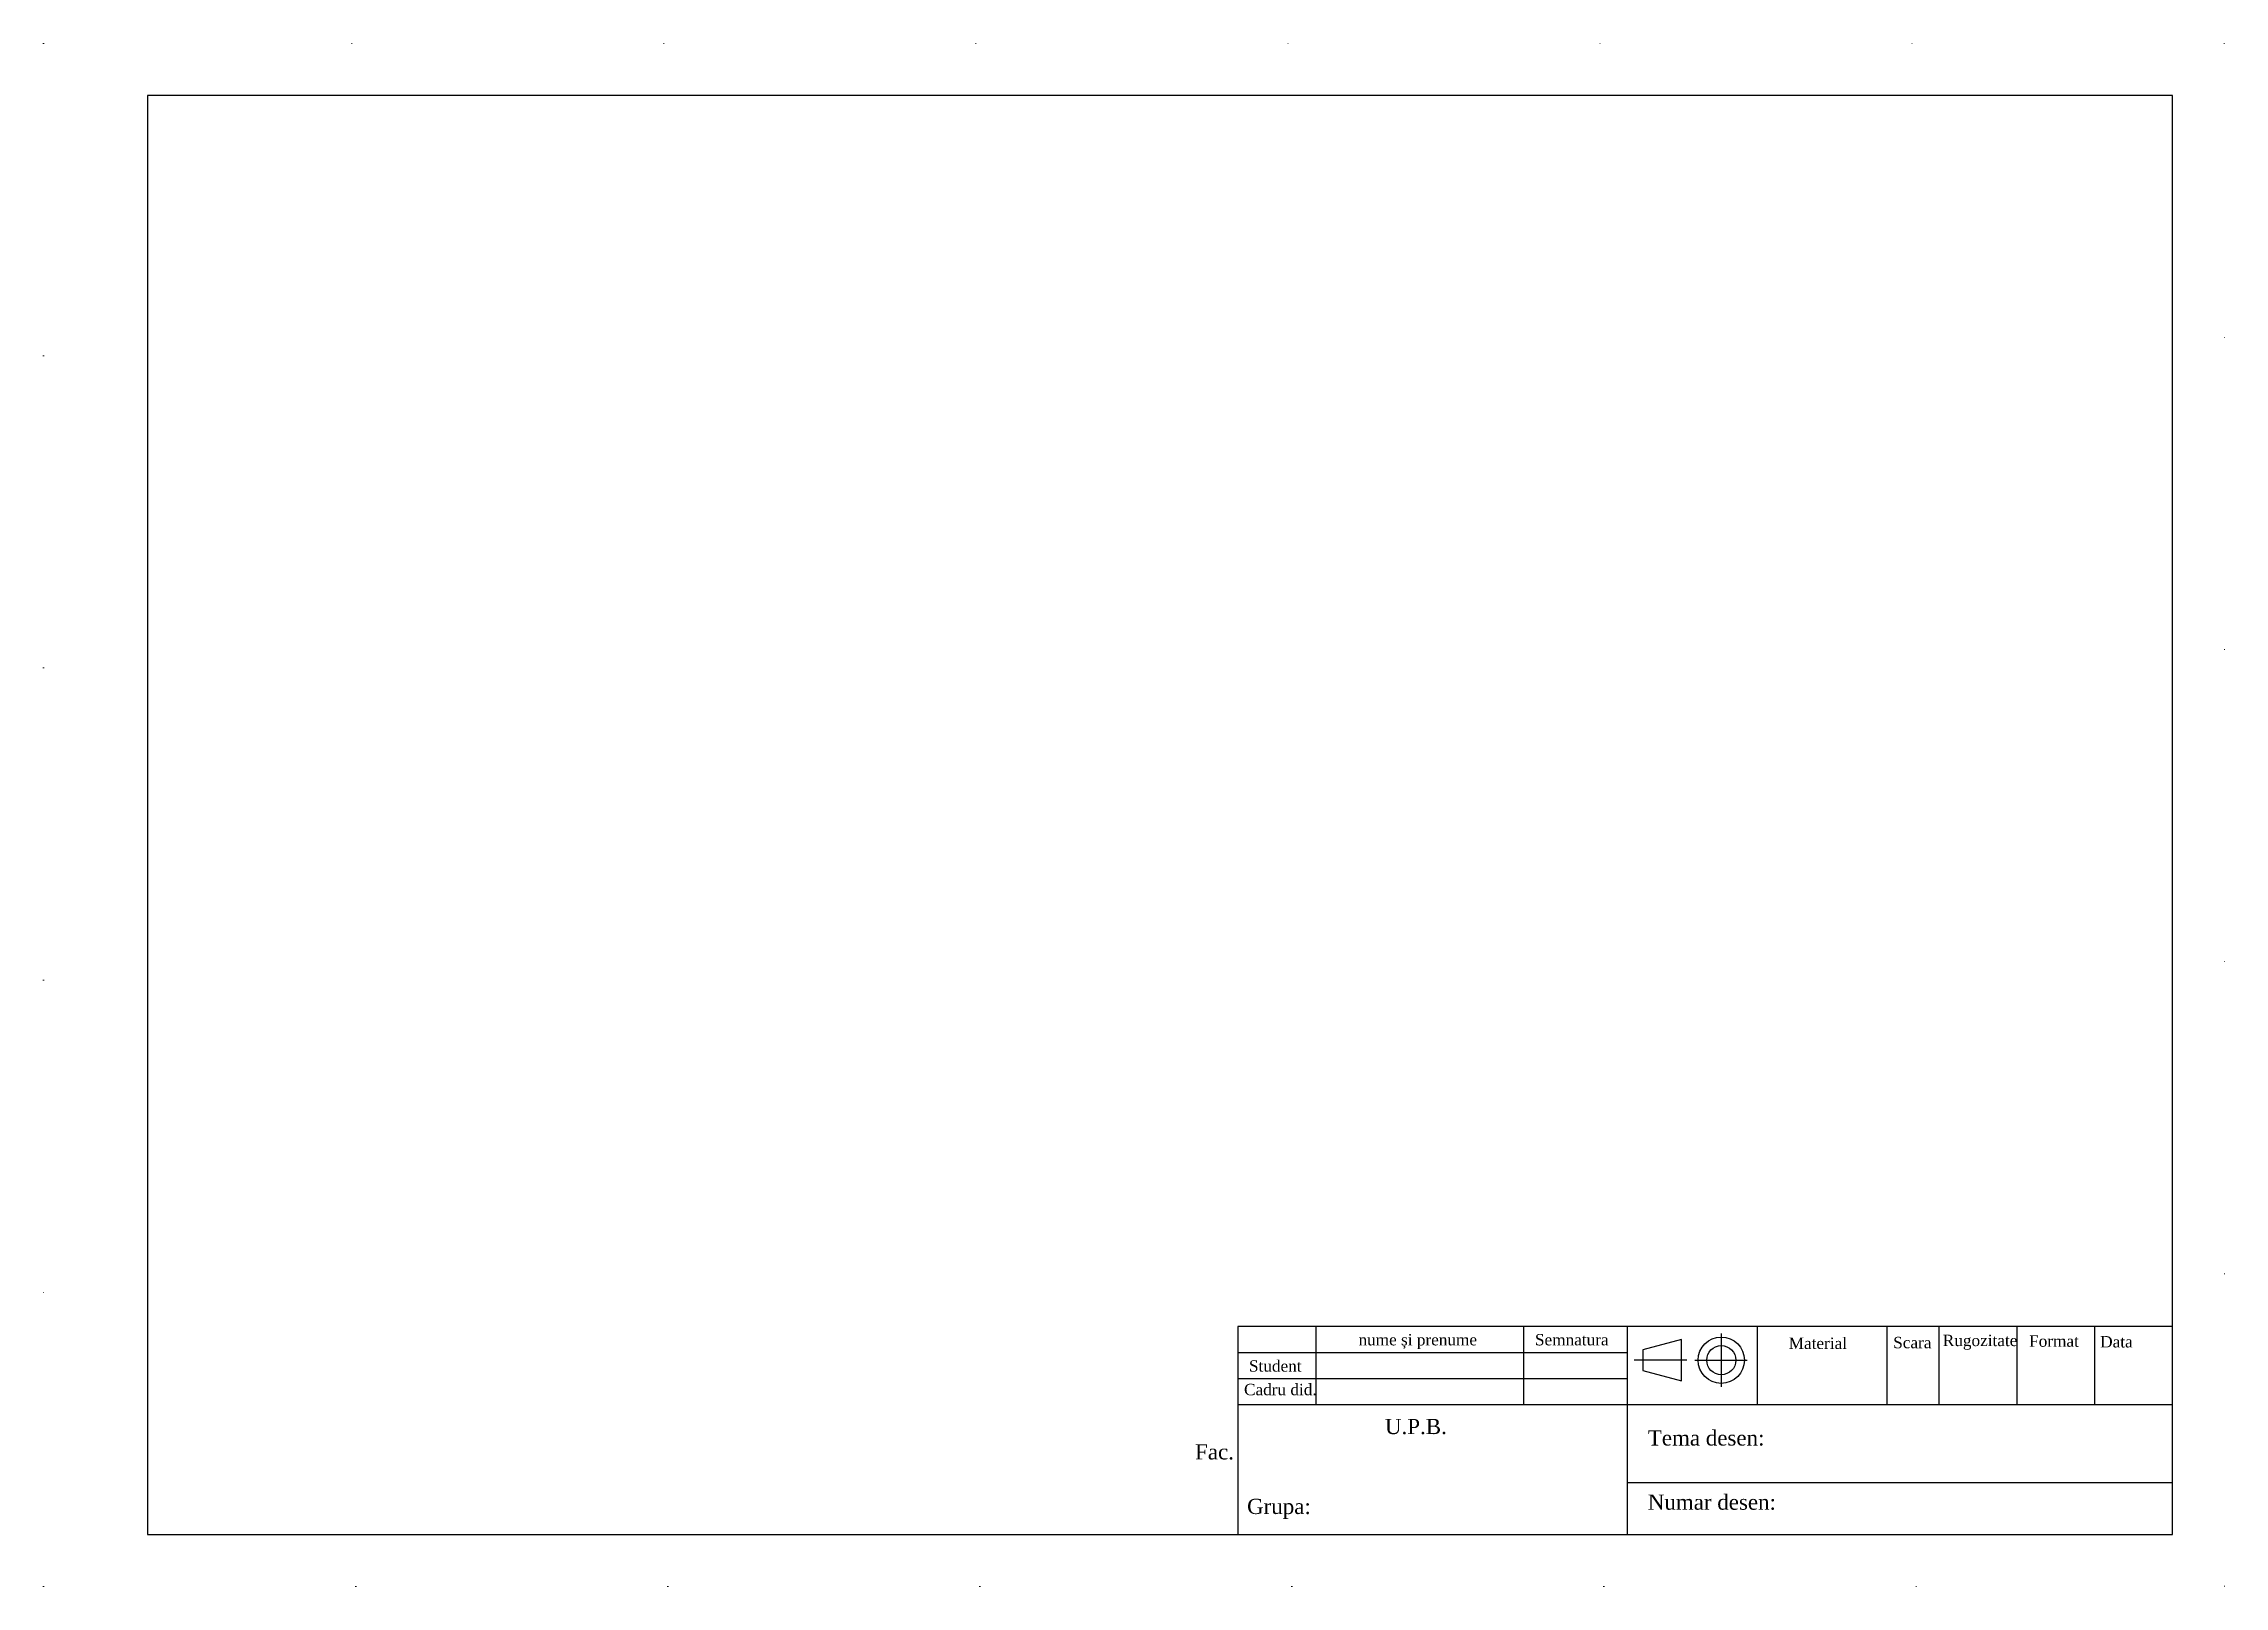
# Paper-space layout 'lay cu indicator' of a CAD drawing. Header units: millimetres. Extents: x -9 to 411, y -49 to 248.
import ezdxf

# ---------------------------------------------------------------- set-up
doc = ezdxf.new("R2010")
doc.units = ezdxf.units.MM
doc.header["$LTSCALE"] = 20
doc.header["$MEASUREMENT"] = 0
doc.linetypes.add('ACAD_ISO07W100', pattern=[3, 0, -3])
doc.layers.add('AJUTOR', color=254, linetype='Continuous', lineweight=0)
doc.layers.add('chenar', color=7, linetype='Continuous')
doc.layers.add('indicator', color=7, linetype='Continuous')
doc.styles.get("Standard").update_dxf_attribs({"font": 'times.ttf'})

psp = doc.layouts.new('lay cu indicator')

# ---------------------------------------------------------------- linework, layer by layer
at = {"layer": 'AJUTOR', "linetype": 'ACAD_ISO07W100'}
psp.add_lwpolyline([(411.04, -48.67), (411.04, 248.33), (-8.96, 248.33), (-8.96, -48.67)], close=True, dxfattribs=at)
at = {"layer": 'chenar', "lineweight": 30}
psp.add_lwpolyline([(401.04, -38.67), (401.04, 238.33), (11.04, 238.33), (11.04, -38.67)], close=True, dxfattribs=at)
at = {"layer": 'indicator', "lineweight": 30}
for p, q in [((401.04, 1.33), (221.04, 1.33)), ((296.04, 1.33), (296.04, -38.67)), ((221.04, -13.67), (401.04, -13.67)), ((296.04, -28.67), (401.04, -28.67))]:
    psp.add_line(p, q, dxfattribs=at)
at = {"layer": 'indicator'}
for p, q in [((236.04, 1.33), (236.04, -13.67)), ((276.04, 1.33), (276.04, -13.67)), ((314.15, 0.02), (314.15, -10.28)), ((321.04, 1.33), (321.04, -13.67)), ((346.04, 1.33), (346.04, -13.67)), ((356.04, 1.33), (356.04, -13.67)), ((371.04, 1.33), (371.04, -13.67)), ((386.04, 1.33), (386.04, -13.67)), ((221.04, -3.67), (296.04, -3.67)), ((306.5, -5.13), (306.5, -1.13)), ((307.52, -5.13), (297.4, -5.13)), ((309.04, -5.13), (319.12, -5.13)), ((221.04, -8.67), (296.04, -8.67))]:
    psp.add_line(p, q, dxfattribs=at)
at = {"layer": 'indicator', "lineweight": 30}
psp.add_lwpolyline([(216.04, -38.67), (401.04, -38.67), (401.04, 1.33), (221.04, 1.33), (221.04, -38.67)], dxfattribs=at)
at = {"layer": 'indicator'}
psp.add_lwpolyline([(299.06, -5.13), (299.06, -7.13), (306.5, -9.13), (306.5, -1.13), (299.06, -3.13)], close=True, dxfattribs=at)
for radius in [4.46, 2.81]:
    psp.add_circle((314.15, -5.13), radius, dxfattribs=at)

# ---------------------------------------------------------------- texts
for s, height, p in [('nume și prenume', 2.1946, (244.28, -2.28)), ('Semnatura', 2.195, (278.26, -2.28)), ('Material', 2.195, (327.13, -2.97)), ('Scara', 2.195, (347.26, -2.83)), ('Rugozitate', 2.195, (356.81, -2.42)), ('Data', 2.195, (387.12, -2.68)), ('Student', 2.195, (223.18, -7.34)), ('Cadru did.', 2.195, (222.23, -11.88)), ('Tema desen:', 2.9261, (300, -21.56)), ('Grupa:', 2.926, (222.82, -34.74)), ('Numar desen:', 2.9261, (300, -33.92))]:
    psp.add_text(s, height=height, dxfattribs=at).set_placement(p)
for s, width, heights, insert, char_height, attachment_point in [('{\\fTimes New Roman Baltic|b0|i0|c238|p18;F\\fTimes New Roman Baltic|b0|i0|c186|p18;ormat}', 9.3916, [0], (373.44, -0.35), 2.1946, 1), ('{\\fTimes New Roman Baltic|b0|i0|c186|p18;U.P.B.\\P\\pxqj;\\fTimes New Roman Baltic|b0|i0|c238|p18;Fac. \\fTimes New Roman Baltic|b0|i0|c186|p18; }', 85.0556, [24.01], (255.33, -20.37), 2.9261, 5)]:
    psp.add_mtext_dynamic_manual_height_columns(s, width=width, gutter_width=25, heights=heights, dxfattribs=dict(at, insert=insert, char_height=char_height, attachment_point=attachment_point))

doc.saveas('drawing.dxf')
